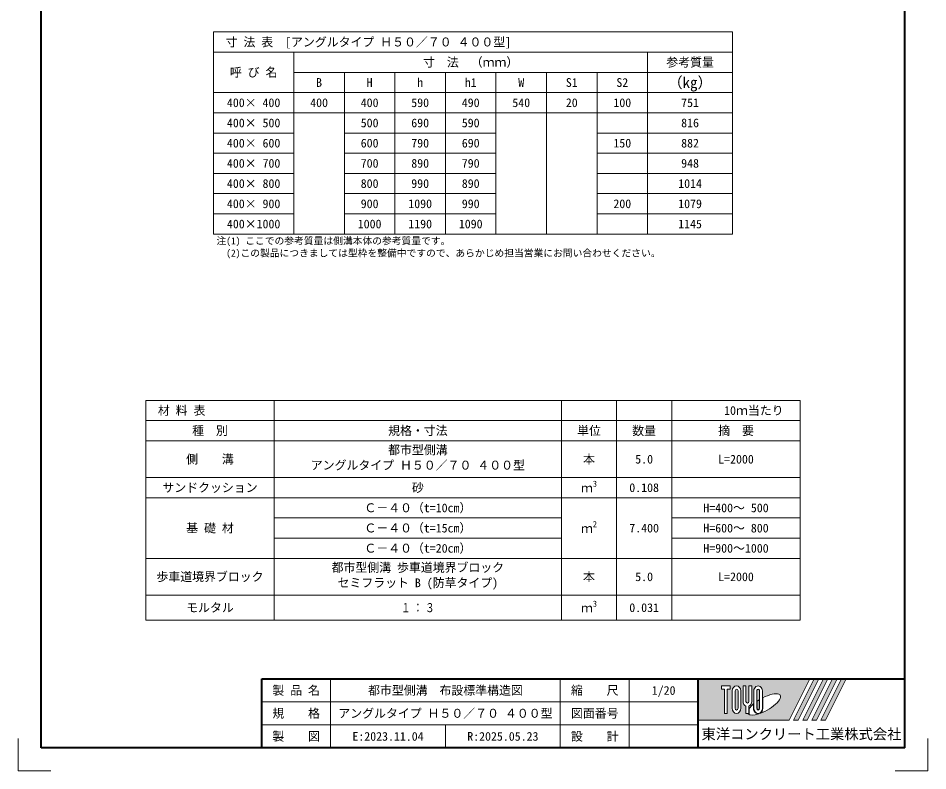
# Model space of a CAD drawing. Units: millimetres at full size; details may follow other scales. Extents: x 87158 to 122251, y -125707 to -112261.
# Drawn here: x 91918 to 95878, y -118288 to -115011 of the extents above; entities that cross this region are included whole.
import ezdxf
from ezdxf.enums import TextEntityAlignment as Align

# ---------------------------------------------------------------- set-up
doc = ezdxf.new("R2010")
doc.units = ezdxf.units.MM
doc.header["$LTSCALE"] = 30
for name, color, linetype, lineweight in [('Defpoints_3', 8, 'Continuous', 0), ('図枠', 7, 'Continuous', 5), ('寸法・材料表', 7, 'Continuous', 13)]:
    doc.layers.add(name, color=color, linetype=linetype, lineweight=lineweight)
doc.styles.add('ＭＳ ゴシック', font='')
doc.styles.add('ＭＳ Ｐゴシック', font='')
doc.styles.get('ＭＳ ゴシック').set_extended_font_data('MS Gothic')
doc.styles.get('ＭＳ Ｐゴシック').set_extended_font_data('MS PGothic')

msp = doc.modelspace()

# ---------------------------------------------------------------- hatches: boundary and pattern name
at = {"layer": '図枠'}
h = msp.add_hatch(color=256, dxfattribs=at)
h.paths.add_polyline_path([(94877.6, -117888.12), (94877.6, -118068.12), (95273.6, -118068.12), (95363.6, -117888.12)])
edge = h.paths.add_edge_path(flags=16)
edge.add_ellipse((95165.12, -117998.93), major_axis=(70.52378, 39.47493), ratio=0.34714733547206955, start_angle=-144.3112160097977, end_angle=72.18990336618839, ccw=False)
edge.add_ellipse((95139.01, -118015.97), major_axis=(-0, 24), ratio=0.8463541666666666, start_angle=-160.70345628558343, end_angle=-90.00000000003429)
edge.add_line((95159.32, -118015.97), (95159.32, -117970.22))
edge = h.paths.add_edge_path(flags=16)
edge.add_ellipse((95139.01, -117940.28), major_axis=(-0, 22.15385), ratio=0.8463541725441261, start_angle=-90.00000000003786, end_angle=89.99999999996243, ccw=False)
edge.add_line((95157.76, -117940.28), (95157.76, -118015.97))
edge.add_ellipse((95139.01, -118015.97), major_axis=(-0, 22.15385), ratio=0.8463541725441261, start_angle=90, end_angle=-90, ccw=False)
edge.add_line((95120.26, -118015.97), (95120.26, -117940.28))
edge = h.paths.add_edge_path(flags=16)
edge.add_line((95145.26, -117940.28), (95145.26, -118015.97))
edge.add_ellipse((95139.01, -118015.97), major_axis=(-0, 7.38462), ratio=0.8463542107476151, start_angle=90, end_angle=-90, ccw=False)
edge.add_line((95132.76, -118015.97), (95132.76, -117940.28))
edge.add_ellipse((95139.01, -117940.28), major_axis=(-0, 7.38462), ratio=0.8463542107476151, start_angle=-90.00000000011352, end_angle=89.999999999887, ccw=False)
edge = h.paths.add_edge_path(flags=16)
edge.add_line((95143.69, -117978.96), (95143.69, -118015.97))
edge.add_ellipse((95139.01, -118015.97), major_axis=(0, 5.53846), ratio=0.8463540961371586, start_angle=90.00000000015052, end_angle=-89.99999999984993, ccw=False)
edge.add_line((95134.32, -118015.97), (95134.32, -117985.02))
edge.add_ellipse((95165.12, -117998.93), major_axis=(70.52378, 39.47493), ratio=0.3471473354720695, start_angle=107.79174171422798, end_angle=126.47131871370067, ccw=False)
edge = h.paths.add_edge_path(flags=16)
edge.add_line((95110.88, -117918.12), (95110.88, -117985.97))
edge.add_ellipse((95092.13, -117985.97), major_axis=(0, 22.15385), ratio=0.8463541725441261, start_angle=-163.34116638240334, end_angle=-89.99999999996226, ccw=False)
edge.add_line((95098.38, -118006.86), (95098.38, -118038.12))
edge.add_line((95098.38, -118038.12), (95085.88, -118038.12))
edge.add_line((95085.88, -118038.12), (95085.88, -118006.86))
edge.add_ellipse((95092.13, -117985.97), major_axis=(-0, 22.15385), ratio=0.8463541725441261, start_angle=89.99999999996243, end_angle=163.34116638240332, ccw=False)
edge.add_line((95073.38, -117985.97), (95073.38, -117918.12))
edge.add_line((95073.38, -117918.12), (95085.88, -117918.12))
edge.add_line((95085.88, -117918.12), (95085.88, -117985.97))
edge.add_ellipse((95092.13, -117985.97), major_axis=(-0, 7.38462), ratio=0.8463542107476151, start_angle=89.99999999999999, end_angle=-90.00000000000001)
edge.add_line((95098.38, -117985.97), (95098.38, -117918.12))
edge.add_line((95098.38, -117918.12), (95110.88, -117918.12))
edge = h.paths.add_edge_path(flags=16)
edge.add_line((95118.69, -117996.86), (95118.69, -118015.97))
edge.add_ellipse((95139.01, -118015.97), major_axis=(-0, 24), ratio=0.8463541666666666, start_angle=89.99999999999999, end_angle=-171.5442700514831)
edge.add_ellipse((95165.12, -117998.93), major_axis=(70.52378, 39.47493), ratio=0.34714733547206955, start_angle=-178.6495357247095, end_angle=-148.29244213023435, ccw=False)
edge.add_line((95095.69, -118039.97), (95099.94, -118039.97))
edge.add_line((95099.94, -118039.97), (95099.94, -118016.57))
edge.add_ellipse((95165.12, -117998.93), major_axis=(70.52378, 39.47493), ratio=0.3471473354720695, start_angle=148.21912047118397, end_angle=165.90812170313026, ccw=False)
edge = h.paths.add_edge_path(flags=16)
edge.add_ellipse((95045.26, -117940.28), major_axis=(-0, 22.15385), ratio=0.8463541725441261, start_angle=-90, end_angle=90, ccw=False)
edge.add_line((95064.01, -117940.28), (95064.01, -118015.97))
edge.add_ellipse((95045.26, -118015.97), major_axis=(-0, 22.15385), ratio=0.8463541725441261, start_angle=89.99999999996243, end_angle=-90.00000000003786, ccw=False)
edge.add_line((95026.51, -118015.97), (95026.51, -117940.28))
edge = h.paths.add_edge_path(flags=16)
edge.add_line((95051.51, -117940.28), (95051.51, -118015.97))
edge.add_ellipse((95045.26, -118015.97), major_axis=(-0, 7.38462), ratio=0.8463542107476151, start_angle=90, end_angle=-90, ccw=False)
edge.add_line((95039.01, -118015.97), (95039.01, -117940.28))
edge.add_ellipse((95045.26, -117940.28), major_axis=(-0, 7.38462), ratio=0.8463542107476151, start_angle=-90.00000000011352, end_angle=89.999999999887, ccw=False)
h.paths.add_polyline_path([(95017.13, -117918.12), (95017.13, -117932.89), (95004.63, -117932.89), (95004.63, -118038.12), (94992.13, -118038.12), (94992.13, -117932.89), (94979.63, -117932.89), (94979.63, -117918.12)], flags=16)
for points in [[(95293.4, -118068.12), (95313.2, -118068.12), (95403.2, -117888.12), (95383.4, -117888.12)], [(95442.8, -117888.12), (95423, -117888.12), (95333, -118068.12), (95352.8, -118068.12)], [(95482.4, -117888.12), (95462.6, -117888.12), (95372.6, -118068.12), (95392.4, -118068.12)], [(95522, -117888.12), (95502.2, -117888.12), (95412.2, -118068.12), (95432, -118068.12)]]:
    msp.add_hatch(color=256, dxfattribs=at).paths.add_polyline_path(points)

# ---------------------------------------------------------------- linework, layer by layer
at = {"layer": 'Defpoints_3'}
for p, q in [((92767.6, -115070.8), (95027.6, -115070.8)), ((92767.6, -115070.8), (92767.6, -115158.8)), ((95027.6, -115070.8), (95027.6, -115158.8)), ((94657.6, -115246.8), (95027.6, -115246.8)), ((93117.6, -115422.8), (93337.6, -115422.8)), ((93997.6, -115422.8), (94657.6, -115422.8)), ((94437.6, -115598.8), (94657.6, -115598.8)), ((94437.6, -115686.8), (94657.6, -115686.8)), ((94437.6, -115862.8), (94657.6, -115862.8)), ((92472.6, -116675.14), (95322.6, -116675.14)), ((92472.6, -116675.14), (92472.6, -116763.14)), ((93032.6, -116675.14), (93032.6, -116763.14)), ((94282.6, -116675.14), (94282.6, -116763.14)), ((94522.6, -116675.14), (94522.6, -116763.14)), ((94762.6, -116675.14), (94762.6, -116763.14)), ((95322.6, -116675.14), (95322.6, -116763.14))]:
    msp.add_line(p, q, dxfattribs=at)
at = {"layer": 'Defpoints_3', "color": 1, "lineweight": 13}
for p, q in [((91917.6, -118146.7), (91917.6, -118288.12)), ((95877.6, -118146.7), (95877.6, -118288.12)), ((91917.6, -118288.12), (92059.02, -118288.12)), ((95877.6, -118288.12), (95736.18, -118288.12))]:
    msp.add_line(p, q, dxfattribs=at)
at = {"layer": '図枠', "lineweight": 40}
for p, q in [((92017.6, -118188.12), (92017.6, -112688.12)), ((95777.6, -118188.12), (95777.6, -112688.12)), ((92977.6, -117888.12), (95777.6, -117888.12)), ((92977.6, -118188.12), (92977.6, -117888.12)), ((94877.6, -118188.12), (94877.6, -117888.12)), ((95777.6, -118188.12), (92017.6, -118188.12))]:
    msp.add_line(p, q, dxfattribs=at)
at = {"layer": '図枠', "lineweight": 13}
for p, q in [((93277.6, -118188.12), (93277.6, -117888.12)), ((94277.6, -118188.12), (94277.6, -117888.12)), ((94577.6, -118188.12), (94577.6, -117888.12)), ((92977.6, -117988.12), (94877.6, -117988.12)), ((92977.6, -118088.12), (94877.6, -118088.12)), ((93777.6, -118188.12), (93777.6, -118088.12))]:
    msp.add_line(p, q, dxfattribs=at)
at = {"layer": '図枠'}
for p, q in [((94877.6, -117888.12), (95363.6, -117888.12)), ((95363.6, -117888.12), (95273.6, -118068.12)), ((95383.4, -117888.12), (95293.4, -118068.12)), ((95403.2, -117888.12), (95313.2, -118068.12)), ((95423, -117888.12), (95333, -118068.12)), ((95442.8, -117888.12), (95352.8, -118068.12)), ((95462.6, -117888.12), (95372.6, -118068.12)), ((95383.4, -117888.12), (95403.2, -117888.12)), ((95482.4, -117888.12), (95392.4, -118068.12)), ((95502.2, -117888.12), (95412.2, -118068.12)), ((95423, -117888.12), (95442.8, -117888.12)), ((95522, -117888.12), (95432, -118068.12)), ((95462.6, -117888.12), (95482.4, -117888.12)), ((95502.2, -117888.12), (95522, -117888.12)), ((94979.63, -117918.12), (94979.63, -117932.89)), ((94979.63, -117918.12), (95017.13, -117918.12)), ((95017.13, -117918.12), (95017.13, -117932.89)), ((95073.38, -117918.12), (95085.88, -117918.12)), ((95073.38, -117985.97), (95073.38, -117918.12)), ((95085.88, -117918.12), (95085.88, -117985.97)), ((95098.38, -117918.12), (95110.88, -117918.12)), ((95098.38, -117985.97), (95098.38, -117918.12)), ((95110.88, -117918.12), (95110.88, -117985.97)), ((94992.13, -117932.89), (94979.63, -117932.89)), ((94992.13, -117932.89), (94992.13, -118038.12)), ((95004.63, -117932.89), (95004.63, -118038.12)), ((95017.13, -117932.89), (95004.63, -117932.89)), ((95026.51, -117940.28), (95026.51, -118015.97)), ((95039.01, -118015.97), (95039.01, -117940.28)), ((95051.51, -117940.28), (95051.51, -118015.97)), ((95064.01, -118015.97), (95064.01, -117940.28)), ((95120.26, -117940.28), (95120.26, -118015.97)), ((95132.76, -118015.97), (95132.76, -117940.28)), ((95145.26, -117940.28), (95145.26, -118015.97)), ((95157.76, -118015.97), (95157.76, -117940.28)), ((95085.88, -118006.86), (95085.88, -118038.12)), ((95098.38, -118006.86), (95098.38, -118038.12)), ((95118.69, -117996.86), (95118.69, -118015.97)), ((95134.32, -118015.97), (95134.32, -117985.02)), ((95143.69, -117978.96), (95143.69, -118015.97)), ((95159.32, -118015.97), (95159.32, -117970.22)), ((95004.63, -118038.12), (94992.13, -118038.12)), ((95098.38, -118038.12), (95085.88, -118038.12)), ((95095.69, -118039.97), (95099.94, -118039.97)), ((95099.94, -118016.57), (95099.94, -118039.97)), ((94877.6, -118068.12), (95273.6, -118068.12)), ((95293.4, -118068.12), (95313.2, -118068.12)), ((95333, -118068.12), (95352.8, -118068.12)), ((95372.6, -118068.12), (95392.4, -118068.12)), ((95412.2, -118068.12), (95432, -118068.12))]:
    msp.add_line(p, q, dxfattribs=at)
for centre, major_axis, ratio, start_param, end_param in [((95045.26, -117940.28), (-0, 22.15385), 0.846354, 4.71238898038469, 7.853981633974483), ((95139.01, -117940.28), (-0, 22.15385), 0.846354, 4.712388980384131, 7.853981633973928), ((95045.26, -117940.28), (-0, 7.38462), 0.846354, 4.712388980383013, 7.853981633972813), ((95139.01, -117940.28), (-0, 7.38462), 0.846354, 4.712388980383013, 7.853981633972813), ((95165.12, -117998.93), (70.52378, 39.47493), 0.347147, 4.262185332381764, 7.7429162813385854), ((95092.13, -117985.97), (-0, 22.15385), 0.846354, 1.5707963267943412, 2.8017557441351593), ((95092.13, -117985.97), (-0, 7.38462), 0.846354, 1.5707963267948963, 4.71238898038469), ((95092.13, -117985.97), (0, 22.15385), 0.846354, 3.4814295630444256, 4.7123889803852475), ((95165.12, -117998.93), (70.52378, 39.47493), 0.347147, 2.0815196641224314, 2.515512607316709), ((95165.12, -117998.93), (70.52378, 39.47493), 0.347147, 1.6817405097969969, 1.8219833196614286), ((95045.26, -118015.97), (-0, 22.15385), 0.846354, 1.5707963267943412, 4.712388980384131), ((95045.26, -118015.97), (-0, 7.38462), 0.846354, 1.5707963267948963, 4.71238898038469), ((95165.12, -117998.93), (70.52378, 39.47493), 0.347147, 3.209397509057236, 4.20044506328541), ((95139.01, -118015.97), (-0, 24), 0.846354, 1.5707963267948963, 3.315467866329019), ((95139.01, -118015.97), (-0, 22.15385), 0.846354, 1.5707963267948963, 4.71238898038469), ((95139.01, -118015.97), (-0, 7.38462), 0.846354, 1.5707963267948963, 4.71238898038469), ((95139.01, -118015.97), (0, 5.53846), 0.846354, 1.5707963267971206, 4.7123889803869075), ((95139.01, -118015.97), (-0, 24), 0.846354, 3.5338438000146084, 4.712388980384183)]:
    msp.add_ellipse(centre, major_axis=major_axis, ratio=ratio, start_param=start_param, end_param=end_param, dxfattribs=at)
at = {"layer": '寸法・材料表'}
for p, q in [((92767.6, -115158.8), (95027.6, -115158.8)), ((92767.6, -115158.8), (92767.6, -115950.8)), ((93117.6, -115158.8), (93117.6, -115950.8)), ((94657.6, -115158.8), (94657.6, -115950.8)), ((95027.6, -115158.8), (95027.6, -115950.8)), ((93117.6, -115246.8), (94657.6, -115246.8)), ((93337.6, -115246.8), (93337.6, -115950.8)), ((93557.6, -115246.8), (93557.6, -115950.8)), ((93777.6, -115246.8), (93777.6, -115950.8)), ((93997.6, -115246.8), (93997.6, -115950.8)), ((94217.6, -115246.8), (94217.6, -115950.8)), ((94437.6, -115246.8), (94437.6, -115950.8)), ((92767.6, -115334.8), (95027.6, -115334.8)), ((92767.6, -115422.8), (93117.6, -115422.8)), ((93337.6, -115422.8), (93997.6, -115422.8)), ((94657.6, -115422.8), (95027.6, -115422.8)), ((92767.6, -115510.8), (93117.6, -115510.8)), ((93337.6, -115510.8), (93997.6, -115510.8)), ((94437.6, -115510.8), (95027.6, -115510.8)), ((92767.6, -115598.8), (93117.6, -115598.8)), ((93337.6, -115598.8), (93997.6, -115598.8)), ((94657.6, -115598.8), (95027.6, -115598.8)), ((92767.6, -115686.8), (93117.6, -115686.8)), ((93337.6, -115686.8), (93997.6, -115686.8)), ((94657.6, -115686.8), (95027.6, -115686.8)), ((92767.6, -115774.8), (93117.6, -115774.8)), ((93337.6, -115774.8), (93997.6, -115774.8)), ((94437.6, -115774.8), (95027.6, -115774.8)), ((92767.6, -115862.8), (93117.6, -115862.8)), ((93337.6, -115862.8), (93997.6, -115862.8)), ((94657.6, -115862.8), (95027.6, -115862.8)), ((92767.6, -115950.8), (95027.6, -115950.8)), ((92472.6, -116763.14), (95322.6, -116763.14)), ((92472.6, -116763.14), (92472.6, -117632.2)), ((93032.6, -116763.14), (93032.6, -117632.2)), ((94282.6, -116763.14), (94282.6, -117632.2)), ((94522.6, -116763.14), (94522.6, -117632.2)), ((94762.6, -116763.14), (94762.6, -117632.2)), ((95322.6, -116763.14), (95322.6, -117632.2)), ((92472.6, -116851.14), (95322.6, -116851.14)), ((92472.6, -117011.14), (95322.6, -117011.14)), ((92472.6, -117099.14), (95322.6, -117099.14)), ((93032.6, -117187.14), (94282.6, -117187.14)), ((94762.6, -117187.14), (95322.6, -117187.14)), ((93032.6, -117275.14), (94282.6, -117275.14)), ((94762.6, -117275.14), (95322.6, -117275.14)), ((92472.6, -117363.14), (95322.6, -117363.14)), ((92472.6, -117523.14), (95322.6, -117523.14)), ((92472.6, -117632.2), (95322.6, -117632.2))]:
    msp.add_line(p, q, dxfattribs=at)

# ---------------------------------------------------------------- texts
at = {"layer": '図枠', "style": 'ＭＳ ゴシック'}
for s, height, p in [('製 品 名', 37.98, (93127.6, -117938.12)), ('都市型側溝\u3000布設標準構造図', 37.98, (93777.6, -117938.12)), ('縮\u3000\u3000尺', 37.98, (94427.6, -117938.12)), ('1/20', 37.98, (94727.6, -117938.12)), ('規\u3000\u3000格', 37.98, (93127.6, -118038.12)), ('アングルタイプ Ｈ５０／７０ ４００型', 37.98, (93777.6, -118038.12)), ('図面番号', 37.98, (94427.6, -118038.12)), ('製\u3000\u3000図', 37.98, (93127.6, -118138.12)), ('E:2023.11.04', 37.98, (93527.6, -118138.12)), ('R:2025.05.23', 37.98, (94027.6, -118138.12)), ('設\u3000\u3000計', 37.98, (94427.6, -118138.12)), ('東洋コンクリート工業株式会社', 45.57, (95327.6, -118128.12))]:
    msp.add_text(s, height=height, dxfattribs=at).set_placement(p, align=Align.MIDDLE_CENTER)
at = {"layer": '寸法・材料表', "style": 'ＭＳ ゴシック'}
for s, p in [('\u3000寸 法 表\u3000[アングルタイプ Ｈ５０／７０ ４００型]', (92768.8, -115114.8)), ('\u3000材 料 表', (92473.8, -116719.14))]:
    msp.add_text(s, height=37.98, dxfattribs=at).set_placement(p, align=Align.MIDDLE_LEFT)
for s, height, p in [('寸\u3000法\u3000（ｍｍ）', 37.98, (93887.6, -115202.8)), ('参考質量', 37.98, (94842.6, -115202.8)), ('呼 び 名', 37.98, (92942.6, -115246.8)), ('B', 37.98, (93227.6, -115290.8)), ('H', 37.98, (93447.6, -115290.8)), ('h', 37.98, (93667.6, -115290.8)), ('h1', 37.98, (93887.6, -115290.8)), ('W', 37.98, (94107.6, -115290.8)), ('S1', 37.98, (94327.6, -115290.8)), ('S2', 37.98, (94547.6, -115290.8)), ('（kg）', 47.47, (94842.6, -115290.8)), ('400× 400', 37.98, (92942.6, -115378.8)), ('400', 37.98, (93227.6, -115378.8)), ('400', 37.98, (93447.6, -115378.8)), ('590', 37.98, (93667.6, -115378.8)), ('490', 37.98, (93887.6, -115378.8)), ('540', 37.98, (94107.6, -115378.8)), ('20', 37.98, (94327.6, -115378.8)), ('100', 37.98, (94547.6, -115378.8)), ('751', 37.98, (94842.6, -115378.8)), ('400× 500', 37.98, (92942.6, -115466.8)), ('500', 37.98, (93447.6, -115466.8)), ('690', 37.98, (93667.6, -115466.8)), ('590', 37.98, (93887.6, -115466.8)), ('816', 37.98, (94842.6, -115466.8)), ('400× 600', 37.98, (92942.6, -115554.8)), ('600', 37.98, (93447.6, -115554.8)), ('790', 37.98, (93667.6, -115554.8)), ('690', 37.98, (93887.6, -115554.8)), ('150', 37.98, (94547.6, -115554.8)), ('882', 37.98, (94842.6, -115554.8)), ('400× 700', 37.98, (92942.6, -115642.8)), ('700', 37.98, (93447.6, -115642.8)), ('890', 37.98, (93667.6, -115642.8)), ('790', 37.98, (93887.6, -115642.8)), ('948', 37.98, (94842.6, -115642.8)), ('400× 800', 37.98, (92942.6, -115730.8)), ('800', 37.98, (93447.6, -115730.8)), ('990', 37.98, (93667.6, -115730.8)), ('890', 37.98, (93887.6, -115730.8)), ('1014', 37.98, (94842.6, -115730.8)), ('400× 900', 37.98, (92942.6, -115818.8)), ('900', 37.98, (93447.6, -115818.8)), ('1090', 37.98, (93667.6, -115818.8)), ('990', 37.98, (93887.6, -115818.8)), ('200', 37.98, (94547.6, -115818.8)), ('1079', 37.98, (94842.6, -115818.8)), ('400×1000', 37.98, (92942.6, -115906.8)), ('1000', 37.98, (93447.6, -115906.8)), ('1190', 37.98, (93667.6, -115906.8)), ('1090', 37.98, (93887.6, -115906.8)), ('1145', 37.98, (94842.6, -115906.8)), ('\u3000\u3000\u300010ｍ当たり', 37.98, (95042.6, -116719.14)), ('種\u3000別', 37.98, (92752.6, -116807.14)), ('規格・寸法', 37.98, (93657.6, -116807.14)), ('単位', 37.98, (94402.6, -116807.14)), ('数量', 37.98, (94642.6, -116807.14)), ('摘\u3000要', 37.98, (95042.6, -116807.14)), ('側\u3000\u3000溝', 37.98, (92752.6, -116931.14)), ('本', 37.98, (94402.6, -116931.14)), ('5.0', 37.98, (94642.6, -116931.14)), ('L=2000', 37.98, (95042.6, -116931.14)), ('サンドクッション', 37.98, (92752.6, -117055.14)), ('砂', 37.98, (93657.6, -117055.14)), ('0.108', 37.98, (94642.6, -117055.14)), ('Ｃ－４０（t=10cm）', 37.98, (93657.6, -117143.14)), ('H=400～ 500', 37.98, (95042.6, -117143.14)), ('基 礎 材', 37.98, (92752.6, -117231.14)), ('Ｃ－４０（t=15cm）', 37.98, (93657.6, -117231.14)), ('7.400', 37.98, (94642.6, -117231.14)), ('H=600～ 800', 37.98, (95042.6, -117231.14)), ('Ｃ－４０（t=20cm）', 37.98, (93657.6, -117319.14)), ('H=900～1000', 37.98, (95042.6, -117319.14)), ('歩車道境界ブロック', 37.98, (92752.6, -117443.14)), ('本', 37.98, (94402.6, -117443.14)), ('5.0', 37.98, (94642.6, -117443.14)), ('L=2000', 37.98, (95042.6, -117443.14)), ('モルタル', 37.98, (92752.6, -117577.67)), ('0.031', 37.98, (94642.6, -117577.67))]:
    msp.add_text(s, height=height, dxfattribs=at).set_placement(p, align=Align.MIDDLE_CENTER)
for s, height, p in [('注(1) ここでの参考質量は側溝本体の参考質量です。', 30.38, (92780.71, -115965.16)), ('\u3000(2)この製品につきましては型枠を整備中ですので、あらかじめ担当営業にお問い合わせください。', 30.38, (92780.71, -116018.49)), ('都市型側溝', 37.98, (93528.1, -116871.9)), ('アングルタイプ Ｈ５０／７０ ４００型', 37.98, (93191.4, -116938.57)), ('都市型側溝 歩車道境界ブロック', 37.98, (93282.05, -117383.9)), ('セミフラット B (防草タイプ)', 37.98, (93307.95, -117450.57))]:
    msp.add_text(s, height=height, dxfattribs=at).set_placement(p, align=Align.TOP_LEFT)
for s, height, p in [('ｍ', 37.98, (94367.64, -117087.27)), ('3', 26.58, (94419.44, -117059.27)), ('2', 26.58, (94419.44, -117235.27)), ('ｍ', 37.98, (94367.64, -117263.27)), ('ｍ', 37.98, (94367.64, -117609.8)), ('3', 26.58, (94419.44, -117581.8))]:
    msp.add_text(s, height=height, dxfattribs=at).set_placement(p, align=Align.BOTTOM_LEFT)
at = {"layer": '寸法・材料表', "style": 'ＭＳ Ｐゴシック', "width": 0.75}
msp.add_text('１ ： ３', height=39.59, dxfattribs=at).set_placement((93657.6, -117577.67), align=Align.MIDDLE_CENTER)

doc.saveas('drawing.dxf')
